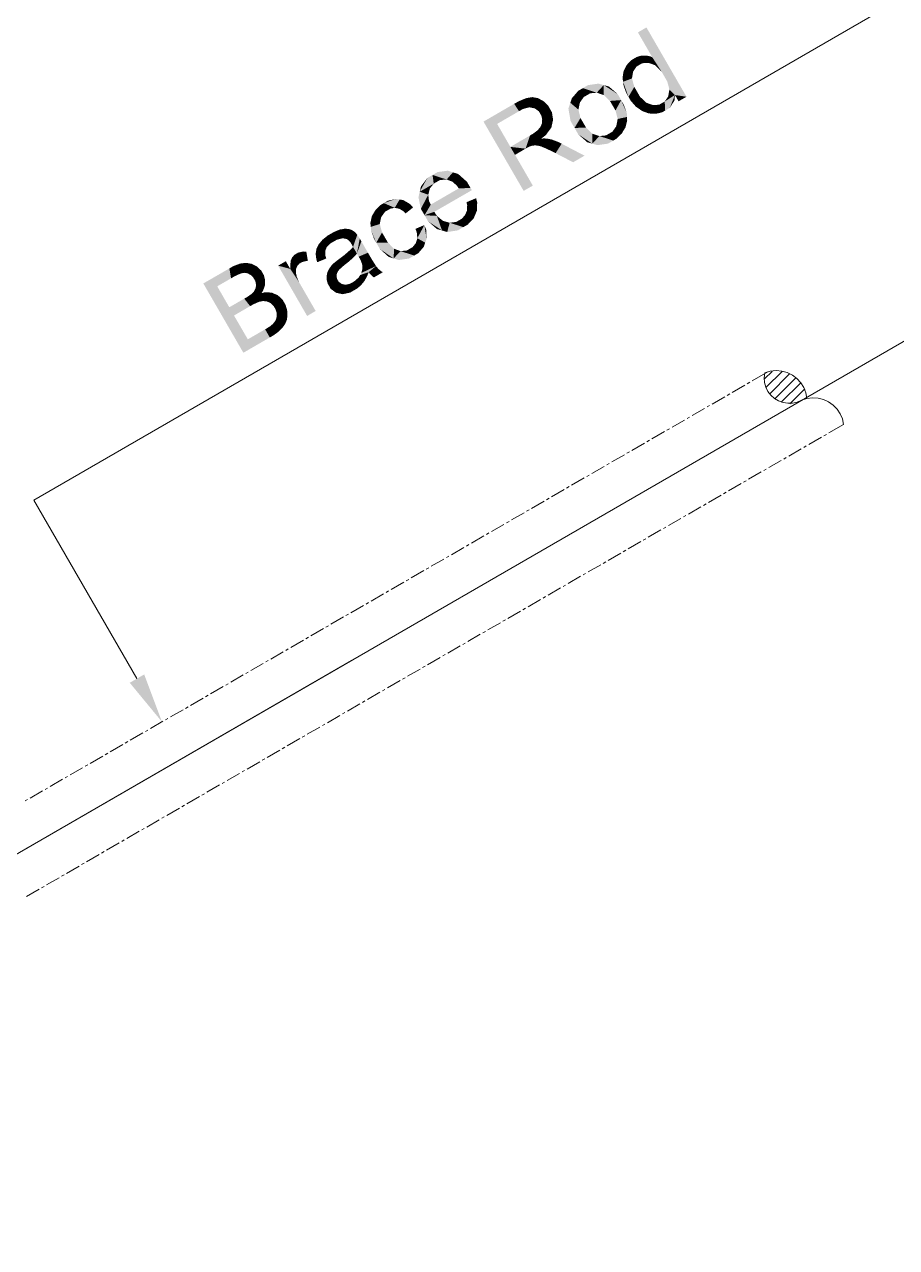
# Model space of a CAD drawing. Header units: millimetres. Extents: x 2 to 579, y 1 to 405.
# Drawn here: x 225.09 to 234.5, y 108.89 to 122.09 of the extents above; entities that cross this region are included whole.
import ezdxf

# ---------------------------------------------------------------- set-up
doc = ezdxf.new("R2010")
doc.units = ezdxf.units.MM
doc.linetypes.add('XKITLINE00', pattern=[0])
doc.layers.add('LinkedObject', color=7, linetype='Continuous', lineweight=0)

# ---------------------------------------------------------------- blocks, each defined once
blk = doc.blocks.new('*A4')
at = {"layer": 'LinkedObject'}
for color, points in [(7, [(231.804, 122.059), (231.867, 121.737), (231.712, 122.006)]), (7, [(231.804, 122.059), (231.968, 121.581), (231.867, 121.737)]), (7, [(231.968, 121.581), (231.804, 122.059), (232.236, 121.311)]), (7, [(231.674, 121.726), (231.697, 121.637), (231.641, 121.706)]), (7, [(231.699, 121.74), (231.759, 121.673), (231.674, 121.726)]), (7, [(231.674, 121.726), (231.759, 121.673), (231.727, 121.655)]), (7, [(231.697, 121.637), (231.674, 121.726), (231.727, 121.655)]), (7, [(231.748, 121.755), (231.759, 121.673), (231.699, 121.74)]), (7, [(231.773, 121.755), (231.759, 121.673), (231.748, 121.755)]), (7, [(231.773, 121.755), (231.827, 121.677), (231.759, 121.673)]), (7, [(231.799, 121.756), (231.827, 121.677), (231.773, 121.755)]), (7, [(231.845, 121.747), (231.827, 121.677), (231.799, 121.756)]), (7, [(231.867, 121.737), (231.827, 121.677), (231.845, 121.747)]), (7, [(231.827, 121.677), (231.867, 121.737), (231.863, 121.664)]), (7, [(231.863, 121.664), (231.867, 121.737), (231.9, 121.65)]), (7, [(231.867, 121.737), (231.968, 121.581), (231.9, 121.65)]), (7, [(231.557, 121.588), (231.654, 121.546), (231.546, 121.514)]), (7, [(231.66, 121.582), (231.557, 121.588), (231.574, 121.621)]), (7, [(231.654, 121.546), (231.557, 121.588), (231.66, 121.582)]), (7, [(231.591, 121.654), (231.697, 121.637), (231.574, 121.621)]), (7, [(231.574, 121.621), (231.697, 121.637), (231.66, 121.582)]), (7, [(231.641, 121.706), (231.697, 121.637), (231.591, 121.654)]), (7, [(231.287, 121.453), (231.118, 121.404), (231.174, 121.437)]), (7, [(231.343, 121.437), (231.118, 121.404), (231.287, 121.453)]), (7, [(231.546, 121.514), (231.654, 121.546), (231.552, 121.473)]), (7, [(231.552, 121.473), (231.654, 121.546), (231.648, 121.509)]), (7, [(231.648, 121.509), (231.61, 121.31), (231.552, 121.473)]), (7, [(231.552, 121.473), (231.61, 121.31), (231.557, 121.432)]), (7, [(231.673, 121.418), (231.61, 121.31), (231.648, 121.509)]), (7, [(231.968, 121.581), (232.236, 121.311), (232, 121.525)]), (7, [(232, 121.525), (232.236, 121.311), (232.029, 121.475)]), (7, [(232.029, 121.475), (232.236, 121.311), (232.052, 121.388)]), (7, [(231.118, 121.404), (230.983, 121.246), (231.068, 121.375)]), (7, [(231.128, 121.308), (230.983, 121.246), (231.118, 121.404)]), (7, [(231.068, 121.375), (230.983, 121.246), (231, 121.296)]), (7, [(231.268, 121.355), (231.118, 121.404), (231.343, 121.437)]), (7, [(231.118, 121.404), (231.196, 121.348), (231.163, 121.328)]), (7, [(231.196, 121.348), (231.118, 121.404), (231.268, 121.355)]), (7, [(231.128, 121.308), (231.118, 121.404), (231.163, 121.328)]), (7, [(231.268, 121.355), (231.343, 121.437), (231.306, 121.342)]), (7, [(231.343, 121.437), (231.344, 121.329), (231.306, 121.342)]), (7, [(231.494, 121.34), (231.343, 121.437), (231.4, 121.421)]), (7, [(231.531, 121.275), (231.343, 121.437), (231.494, 121.34)]), (7, [(231.41, 121.266), (231.343, 121.437), (231.531, 121.275)]), (7, [(231.344, 121.329), (231.343, 121.437), (231.41, 121.266)]), (7, [(231.557, 121.432), (231.61, 121.31), (231.586, 121.351)]), (7, [(231.61, 121.31), (231.673, 121.418), (231.704, 121.364)]), (7, [(231.734, 121.312), (231.61, 121.31), (231.704, 121.364)]), (7, [(232.001, 121.26), (232.111, 121.33), (232.006, 121.162)]), (7, [(232.038, 121.314), (232.111, 121.33), (232.001, 121.26)]), (7, [(232.006, 121.162), (232.111, 121.33), (232.056, 121.191)]), (7, [(232.111, 121.33), (232.038, 121.314), (232.045, 121.351)]), (7, [(232.052, 121.388), (232.111, 121.33), (232.045, 121.351)]), (7, [(232.052, 121.388), (232.236, 121.311), (232.111, 121.33)]), (7, [(232.056, 121.191), (232.111, 121.33), (232.109, 121.275)]), (7, [(232.111, 121.33), (232.236, 121.311), (232.151, 121.262)]), (7, [(230.429, 121.155), (230.046, 121.043), (230.377, 121.235)]), (7, [(230.541, 121.302), (230.377, 121.235), (230.509, 121.297)]), (7, [(230.541, 121.197), (230.377, 121.235), (230.541, 121.302)]), (7, [(230.509, 121.297), (230.377, 121.235), (230.427, 121.263)]), (7, [(230.377, 121.235), (230.471, 121.179), (230.429, 121.155)]), (7, [(230.471, 121.179), (230.377, 121.235), (230.541, 121.197)]), (7, [(230.573, 121.307), (230.57, 121.191), (230.541, 121.302)]), (7, [(230.541, 121.302), (230.57, 121.191), (230.541, 121.197)]), (7, [(230.57, 121.191), (230.573, 121.307), (230.6, 121.185)]), (7, [(230.665, 121.279), (230.573, 121.307), (230.635, 121.296)]), (7, [(230.6, 121.185), (230.573, 121.307), (230.665, 121.279)]), (7, [(230.665, 121.279), (230.644, 121.152), (230.6, 121.185)]), (7, [(230.695, 121.262), (230.644, 121.152), (230.665, 121.279)]), (7, [(230.744, 121.215), (230.644, 121.152), (230.695, 121.262)]), (7, [(230.761, 121.184), (230.644, 121.152), (230.744, 121.215)]), (7, [(230.983, 121.246), (231.028, 120.975), (230.962, 121.185)]), (7, [(231.086, 121.249), (230.983, 121.246), (231.128, 121.308)]), (7, [(230.983, 121.246), (231.086, 121.249), (231.078, 121.211)]), (7, [(231.07, 121.172), (231.028, 120.975), (230.983, 121.246)]), (7, [(231.07, 121.172), (230.983, 121.246), (231.078, 121.211)]), (7, [(231.41, 121.266), (231.531, 121.275), (231.439, 121.216)]), (7, [(231.531, 121.275), (231.47, 121.163), (231.439, 121.216)]), (7, [(231.47, 121.163), (231.531, 121.275), (231.493, 121.071)]), (7, [(231.493, 121.071), (231.531, 121.275), (231.595, 121.093)]), (7, [(231.593, 121.132), (231.531, 121.275), (231.561, 121.223)]), (7, [(231.595, 121.093), (231.531, 121.275), (231.593, 121.132)]), (7, [(231.61, 121.31), (231.734, 121.312), (231.634, 121.268)]), (7, [(231.634, 121.268), (231.734, 121.312), (231.691, 121.203)]), (7, [(231.691, 121.203), (231.734, 121.312), (231.725, 121.18)]), (7, [(231.725, 121.18), (231.734, 121.312), (231.801, 121.247)]), (7, [(231.801, 121.247), (231.829, 121.131), (231.725, 121.18)]), (7, [(231.838, 121.234), (231.829, 121.131), (231.801, 121.247)]), (7, [(231.829, 121.131), (231.838, 121.234), (231.866, 121.129)]), (7, [(231.866, 121.129), (231.838, 121.234), (231.875, 121.221)]), (7, [(231.875, 121.221), (232.006, 121.162), (231.866, 121.129)]), (7, [(231.941, 121.225), (232.006, 121.162), (231.875, 121.221)]), (7, [(232.006, 121.162), (231.941, 121.225), (231.971, 121.243)]), (7, [(232.001, 121.26), (232.006, 121.162), (231.971, 121.243)]), (7, [(230.193, 121.018), (230.046, 121.043), (230.429, 121.155)]), (7, [(230.644, 121.152), (230.761, 121.184), (230.659, 121.126)]), (7, [(230.761, 121.184), (230.67, 121.108), (230.659, 121.126)]), (7, [(230.67, 121.108), (230.761, 121.184), (230.679, 121.068)]), (7, [(230.679, 121.068), (230.787, 121.02), (230.678, 121.047)]), (7, [(230.679, 121.068), (230.761, 121.184), (230.787, 121.02)]), (7, [(230.797, 121.062), (230.761, 121.184), (230.784, 121.144)]), (7, [(230.787, 121.02), (230.761, 121.184), (230.797, 121.062)]), (7, [(230.962, 121.185), (231.028, 120.975), (230.985, 121.05)]), (7, [(231.092, 121.081), (231.028, 120.975), (231.07, 121.172)]), (7, [(231.028, 120.975), (231.092, 121.081), (231.123, 121.029)]), (7, [(231.595, 121.093), (231.486, 121.031), (231.493, 121.071)]), (7, [(231.596, 121.054), (231.486, 121.031), (231.595, 121.093)]), (7, [(231.725, 121.18), (231.829, 121.131), (231.758, 121.157)]), (7, [(231.866, 121.129), (232.006, 121.162), (231.904, 121.127)]), (7, [(231.904, 121.127), (232.006, 121.162), (231.974, 121.143)]), (7, [(230.336, 120.77), (230.479, 120.295), (230.046, 121.043)]), (7, [(230.046, 121.043), (230.193, 121.018), (230.336, 120.77)]), (7, [(230.631, 120.95), (230.669, 120.859), (230.582, 120.913)]), (7, [(230.646, 120.969), (230.787, 121.02), (230.631, 120.95)]), (7, [(230.778, 120.978), (230.631, 120.95), (230.787, 121.02)]), (7, [(230.718, 120.897), (230.631, 120.95), (230.778, 120.978)]), (7, [(230.669, 120.859), (230.631, 120.95), (230.718, 120.897)]), (7, [(230.661, 120.987), (230.787, 121.02), (230.646, 120.969)]), (7, [(230.787, 121.02), (230.661, 120.987), (230.677, 121.026)]), (7, [(230.678, 121.047), (230.787, 121.02), (230.677, 121.026)]), (7, [(231.153, 120.977), (231.028, 120.975), (231.123, 121.029)]), (7, [(231.153, 120.977), (231.22, 120.805), (231.028, 120.975)]), (7, [(231.028, 120.975), (231.22, 120.805), (231.068, 120.906)]), (7, [(231.22, 120.912), (231.22, 120.805), (231.153, 120.977)]), (7, [(231.436, 120.933), (231.446, 120.838), (231.402, 120.914)]), (7, [(231.557, 120.947), (231.436, 120.933), (231.478, 120.992)]), (7, [(231.537, 120.913), (231.436, 120.933), (231.557, 120.947)]), (7, [(231.481, 120.859), (231.436, 120.933), (231.537, 120.913)]), (7, [(231.446, 120.838), (231.436, 120.933), (231.481, 120.859)]), (7, [(231.486, 121.031), (231.578, 120.981), (231.478, 120.992)]), (7, [(231.478, 120.992), (231.578, 120.981), (231.557, 120.947)]), (7, [(231.578, 120.981), (231.486, 121.031), (231.596, 121.054)]), (7, [(230.5, 120.751), (230.336, 120.77), (230.548, 120.893)]), (7, [(230.5, 120.751), (230.548, 120.893), (230.519, 120.762)]), (7, [(230.519, 120.762), (230.548, 120.893), (230.548, 120.776)]), (7, [(230.599, 120.786), (230.548, 120.893), (230.582, 120.913)]), (7, [(230.548, 120.776), (230.548, 120.893), (230.557, 120.779)]), (7, [(230.557, 120.779), (230.548, 120.893), (230.57, 120.783)]), (7, [(230.57, 120.783), (230.548, 120.893), (230.599, 120.786)]), (7, [(230.599, 120.786), (230.582, 120.913), (230.614, 120.785)]), (7, [(230.582, 120.913), (230.669, 120.859), (230.614, 120.785)]), (7, [(230.614, 120.785), (230.669, 120.859), (230.629, 120.784)]), (7, [(230.669, 120.859), (230.669, 120.774), (230.629, 120.784)]), (7, [(230.694, 120.861), (230.669, 120.774), (230.669, 120.859)]), (7, [(230.669, 120.774), (230.694, 120.861), (230.693, 120.764)]), (7, [(230.693, 120.764), (230.694, 120.861), (230.717, 120.754)]), (7, [(230.75, 120.856), (230.694, 120.861), (230.734, 120.86)]), (7, [(230.717, 120.754), (230.694, 120.861), (230.75, 120.856)]), (7, [(230.75, 120.856), (230.783, 120.723), (230.717, 120.754)]), (7, [(230.783, 120.849), (230.783, 120.723), (230.75, 120.856)]), (7, [(230.853, 120.823), (230.783, 120.723), (230.783, 120.849)]), (7, [(230.783, 120.723), (230.853, 120.823), (230.824, 120.702)]), (7, [(230.824, 120.702), (230.853, 120.823), (230.889, 120.804)]), (7, [(230.824, 120.702), (230.889, 120.804), (231.013, 120.604)]), (7, [(231.013, 120.604), (230.889, 120.804), (231.136, 120.675)]), (7, [(231.068, 120.906), (231.22, 120.805), (231.164, 120.821)]), (7, [(231.22, 120.805), (231.22, 120.912), (231.258, 120.899)]), (7, [(231.296, 120.887), (231.22, 120.805), (231.258, 120.899)]), (7, [(231.296, 120.887), (231.446, 120.838), (231.22, 120.805)]), (7, [(231.22, 120.805), (231.446, 120.838), (231.276, 120.789)]), (7, [(231.276, 120.789), (231.446, 120.838), (231.389, 120.805)]), (7, [(231.368, 120.894), (231.446, 120.838), (231.296, 120.887)]), (7, [(231.446, 120.838), (231.368, 120.894), (231.402, 120.914)]), (7, [(230.336, 120.77), (230.386, 120.684), (230.479, 120.295)]), (7, [(230.386, 120.684), (230.336, 120.77), (230.5, 120.751)]), (7, [(230.479, 120.295), (230.386, 120.684), (230.578, 120.352)]), (7, [(229.496, 120.467), (229.358, 120.286), (229.44, 120.435)]), (7, [(229.509, 120.373), (229.358, 120.286), (229.496, 120.467)]), (7, [(229.44, 120.435), (229.358, 120.286), (229.371, 120.344)]), (7, [(229.661, 120.513), (229.496, 120.467), (229.551, 120.498)]), (7, [(229.716, 120.495), (229.496, 120.467), (229.661, 120.513)]), (7, [(229.648, 120.418), (229.496, 120.467), (229.716, 120.495)]), (7, [(229.496, 120.467), (229.576, 120.412), (229.541, 120.392)]), (7, [(229.576, 120.412), (229.496, 120.467), (229.648, 120.418)]), (7, [(229.509, 120.373), (229.496, 120.467), (229.541, 120.392)]), (7, [(229.648, 120.418), (229.716, 120.495), (229.685, 120.404)]), (7, [(229.716, 120.495), (229.709, 120.395), (229.685, 120.404)]), (7, [(229.709, 120.395), (229.716, 120.495), (229.756, 120.354)]), (7, [(229.867, 120.394), (229.716, 120.495), (229.772, 120.478)]), (7, [(229.756, 120.354), (229.716, 120.495), (229.867, 120.394)]), (7, [(229.756, 120.354), (229.867, 120.394), (229.779, 120.322)]), (7, [(229.906, 120.327), (229.779, 120.322), (229.867, 120.394)]), (7, [(229.358, 120.286), (229.37, 120.101), (229.344, 120.228)]), (7, [(229.468, 120.322), (229.358, 120.286), (229.509, 120.373)]), (7, [(229.459, 120.288), (229.358, 120.286), (229.468, 120.322)]), (7, [(229.358, 120.286), (229.459, 120.288), (229.45, 120.254)]), (7, [(229.45, 120.254), (229.37, 120.101), (229.358, 120.286)]), (7, [(229.908, 120.323), (229.41, 120.033), (229.906, 120.327)]), (7, [(229.477, 120.147), (229.906, 120.327), (229.41, 120.033)]), (7, [(229.915, 120.31), (229.41, 120.033), (229.908, 120.323)]), (7, [(229.919, 120.302), (229.41, 120.033), (229.915, 120.31)]), (7, [(229.515, 120.069), (229.41, 120.033), (229.919, 120.302)]), (7, [(229.779, 120.322), (229.906, 120.327), (229.477, 120.147)]), (7, [(228.936, 120.143), (228.984, 120.07), (228.881, 120.089)]), (7, [(228.971, 120.163), (228.984, 120.07), (228.936, 120.143)]), (7, [(229.1, 120.208), (228.971, 120.163), (229.015, 120.189)]), (7, [(229.141, 120.202), (228.971, 120.163), (229.1, 120.208)]), (7, [(229.088, 120.112), (228.971, 120.163), (229.141, 120.202)]), (7, [(228.971, 120.163), (229.041, 120.103), (229.018, 120.09)]), (7, [(229.041, 120.103), (228.971, 120.163), (229.088, 120.112)]), (7, [(228.984, 120.07), (228.971, 120.163), (229.018, 120.09)]), (7, [(229.088, 120.112), (229.141, 120.202), (229.112, 120.107)]), (7, [(229.141, 120.202), (229.136, 120.103), (229.112, 120.107)]), (7, [(229.136, 120.103), (229.141, 120.202), (229.183, 120.075)]), (7, [(229.254, 120.153), (229.141, 120.202), (229.182, 120.195)]), (7, [(229.286, 120.116), (229.141, 120.202), (229.254, 120.153)]), (7, [(229.183, 120.075), (229.141, 120.202), (229.286, 120.116)]), (7, [(229.458, 120.184), (229.37, 120.101), (229.45, 120.254)]), (7, [(229.37, 120.101), (229.458, 120.184), (229.477, 120.147)]), (7, [(229.477, 120.147), (229.41, 120.033), (229.37, 120.101)]), (7, [(229.966, 120.216), (229.87, 120.138), (229.863, 120.173)]), (7, [(229.866, 120.079), (229.966, 120.216), (229.974, 120.08)]), (7, [(229.87, 120.138), (229.966, 120.216), (229.866, 120.079)]), (7, [(229.974, 120.08), (229.966, 120.216), (229.978, 120.168)]), (7, [(228.841, 120.022), (228.934, 119.975), (228.825, 119.947)]), (7, [(228.942, 120.012), (228.841, 120.022), (228.861, 120.056)]), (7, [(228.934, 119.975), (228.841, 120.022), (228.942, 120.012)]), (7, [(228.881, 120.089), (228.984, 120.07), (228.861, 120.056)]), (7, [(228.861, 120.056), (228.984, 120.07), (228.942, 120.012)]), (7, [(229.183, 120.075), (229.286, 120.116), (229.205, 120.051)]), (7, [(229.543, 120.025), (229.41, 120.033), (229.515, 120.069)]), (7, [(229.41, 120.033), (229.598, 119.868), (229.448, 119.967)]), (7, [(229.543, 120.025), (229.598, 119.868), (229.41, 120.033)]), (7, [(229.608, 119.972), (229.598, 119.868), (229.543, 120.025)]), (7, [(229.81, 119.994), (229.957, 120.039), (229.829, 119.904)]), (7, [(229.846, 120.032), (229.957, 120.039), (229.81, 119.994)]), (7, [(229.829, 119.904), (229.957, 120.039), (229.876, 119.931)]), (7, [(229.856, 120.056), (229.974, 120.08), (229.846, 120.032)]), (7, [(229.957, 120.039), (229.846, 120.032), (229.974, 120.08)]), (7, [(229.866, 120.079), (229.974, 120.08), (229.856, 120.056)]), (7, [(229.876, 119.931), (229.957, 120.039), (229.94, 119.999)]), (7, [(228.522, 119.882), (228.4, 119.833), (228.496, 119.878)]), (7, [(228.527, 119.784), (228.4, 119.833), (228.522, 119.882)]), (7, [(228.496, 119.878), (228.4, 119.833), (228.435, 119.853)]), (7, [(228.593, 119.884), (228.522, 119.882), (228.549, 119.887)]), (7, [(228.61, 119.878), (228.522, 119.882), (228.593, 119.884)]), (7, [(228.527, 119.784), (228.522, 119.882), (228.553, 119.779)]), (7, [(228.553, 119.779), (228.522, 119.882), (228.573, 119.775)]), (7, [(228.522, 119.882), (228.609, 119.743), (228.573, 119.775)]), (7, [(228.61, 119.878), (228.609, 119.743), (228.522, 119.882)]), (7, [(228.627, 119.872), (228.609, 119.743), (228.61, 119.878)]), (7, [(228.66, 119.849), (228.609, 119.743), (228.627, 119.872)]), (7, [(228.825, 119.947), (228.934, 119.975), (228.83, 119.906)]), (7, [(228.83, 119.906), (228.934, 119.975), (228.927, 119.938)]), (7, [(228.927, 119.938), (228.889, 119.736), (228.83, 119.906)]), (7, [(228.83, 119.906), (228.889, 119.736), (228.834, 119.865)]), (7, [(228.951, 119.846), (228.889, 119.736), (228.927, 119.938)]), (7, [(229.408, 119.926), (229.326, 119.848), (229.311, 119.885)]), (7, [(229.326, 119.848), (229.408, 119.926), (229.332, 119.784)]), (7, [(229.332, 119.784), (229.408, 119.926), (229.417, 119.736)]), (7, [(229.432, 119.78), (229.408, 119.926), (229.428, 119.875)]), (7, [(229.417, 119.736), (229.408, 119.926), (229.432, 119.78)]), (7, [(229.448, 119.967), (229.598, 119.868), (229.542, 119.884)]), (7, [(229.598, 119.868), (229.608, 119.972), (229.654, 119.851)]), (7, [(229.645, 119.961), (229.654, 119.851), (229.608, 119.972)]), (7, [(229.681, 119.951), (229.654, 119.851), (229.645, 119.961)]), (7, [(229.681, 119.951), (229.829, 119.904), (229.654, 119.851)]), (7, [(229.654, 119.851), (229.829, 119.904), (229.769, 119.869)]), (7, [(229.751, 119.96), (229.829, 119.904), (229.681, 119.951)]), (7, [(229.785, 119.979), (229.829, 119.904), (229.751, 119.96)]), (7, [(229.81, 119.994), (229.829, 119.904), (229.785, 119.979)]), (7, [(228.288, 119.743), (228.357, 119.692), (228.267, 119.718)]), (7, [(228.365, 119.813), (228.288, 119.743), (228.309, 119.768)]), (7, [(228.399, 119.731), (228.288, 119.743), (228.365, 119.813)]), (7, [(228.357, 119.692), (228.288, 119.743), (228.399, 119.731)]), (7, [(228.4, 119.833), (228.466, 119.769), (228.365, 119.813)]), (7, [(228.399, 119.731), (228.365, 119.813), (228.431, 119.749)]), (7, [(228.431, 119.749), (228.365, 119.813), (228.466, 119.769)]), (7, [(228.466, 119.769), (228.4, 119.833), (228.527, 119.784)]), (7, [(228.675, 119.832), (228.609, 119.743), (228.66, 119.849)]), (7, [(228.609, 119.743), (228.675, 119.832), (228.684, 119.822)]), (7, [(228.609, 119.743), (228.684, 119.822), (228.625, 119.715)]), (7, [(228.625, 119.715), (228.684, 119.822), (228.626, 119.712)]), (7, [(228.626, 119.712), (228.684, 119.822), (228.633, 119.7)]), (7, [(228.633, 119.7), (228.684, 119.822), (228.638, 119.69)]), (7, [(228.638, 119.69), (228.684, 119.822), (228.68, 119.619)]), (7, [(228.711, 119.781), (228.68, 119.619), (228.684, 119.822)]), (7, [(228.728, 119.75), (228.68, 119.619), (228.711, 119.781)]), (7, [(228.728, 119.75), (228.699, 119.585), (228.68, 119.619)]), (7, [(228.799, 119.628), (228.699, 119.585), (228.728, 119.75)]), (7, [(228.834, 119.865), (228.889, 119.736), (228.864, 119.779)]), (7, [(228.889, 119.736), (228.951, 119.846), (228.982, 119.793)]), (7, [(229.014, 119.738), (228.889, 119.736), (228.982, 119.793)]), (7, [(229.014, 119.738), (229.077, 119.566), (228.889, 119.736)]), (7, [(228.889, 119.736), (229.077, 119.566), (228.928, 119.668)]), (7, [(229.08, 119.671), (229.077, 119.566), (229.014, 119.738)]), (7, [(229.28, 119.687), (229.417, 119.736), (229.298, 119.597)]), (7, [(229.315, 119.73), (229.417, 119.736), (229.28, 119.687)]), (7, [(229.298, 119.597), (229.417, 119.736), (229.342, 119.622)]), (7, [(229.417, 119.736), (229.315, 119.73), (229.324, 119.757)]), (7, [(229.332, 119.784), (229.417, 119.736), (229.324, 119.757)]), (7, [(229.342, 119.622), (229.417, 119.736), (229.402, 119.692)]), (7, [(228.007, 119.606), (228.073, 119.518), (227.983, 119.58)]), (7, [(228.023, 119.615), (228.073, 119.518), (228.007, 119.606)]), (7, [(228.102, 119.641), (228.023, 119.615), (228.046, 119.629)]), (7, [(228.134, 119.64), (228.023, 119.615), (228.102, 119.641)]), (7, [(228.129, 119.537), (228.023, 119.615), (228.134, 119.64)]), (7, [(228.023, 119.615), (228.09, 119.527), (228.073, 119.518)]), (7, [(228.09, 119.527), (228.023, 119.615), (228.129, 119.537)]), (7, [(228.129, 119.537), (228.134, 119.64), (228.151, 119.537)]), (7, [(228.239, 119.642), (228.252, 119.525), (228.235, 119.616)]), (7, [(228.235, 119.616), (228.252, 119.525), (228.242, 119.558)]), (7, [(228.348, 119.672), (228.239, 119.642), (228.357, 119.692)]), (7, [(228.243, 119.668), (228.357, 119.692), (228.239, 119.642)]), (7, [(228.34, 119.651), (228.239, 119.642), (228.348, 119.672)]), (7, [(228.34, 119.651), (228.252, 119.525), (228.239, 119.642)]), (7, [(228.267, 119.718), (228.357, 119.692), (228.243, 119.668)]), (7, [(228.34, 119.598), (228.252, 119.525), (228.34, 119.651)]), (7, [(228.545, 119.603), (228.596, 119.534), (228.493, 119.564)]), (7, [(228.617, 119.666), (228.68, 119.619), (228.545, 119.603)]), (7, [(228.545, 119.603), (228.68, 119.619), (228.596, 119.534)]), (7, [(228.596, 119.534), (228.68, 119.619), (228.661, 119.594)]), (7, [(228.638, 119.69), (228.68, 119.619), (228.617, 119.666)]), (7, [(228.799, 119.628), (228.717, 119.555), (228.699, 119.585)]), (7, [(228.717, 119.555), (228.799, 119.628), (228.736, 119.504)]), (7, [(228.736, 119.504), (228.799, 119.628), (228.836, 119.564)]), (7, [(228.928, 119.668), (229.077, 119.566), (229.022, 119.583)]), (7, [(229.077, 119.566), (229.08, 119.671), (229.115, 119.658)]), (7, [(229.151, 119.645), (229.077, 119.566), (229.115, 119.658)]), (7, [(229.151, 119.645), (229.298, 119.597), (229.077, 119.566)]), (7, [(229.219, 119.652), (229.298, 119.597), (229.151, 119.645)]), (7, [(229.298, 119.597), (229.219, 119.652), (229.253, 119.672)]), (7, [(229.28, 119.687), (229.298, 119.597), (229.253, 119.672)]), (7, [(227.346, 119.483), (227.423, 119.402), (227.304, 119.458)]), (7, [(227.422, 119.511), (227.423, 119.402), (227.346, 119.483)]), (7, [(227.462, 119.411), (227.422, 119.511), (227.454, 119.515)]), (7, [(227.423, 119.402), (227.422, 119.511), (227.442, 119.407)]), (7, [(227.442, 119.407), (227.422, 119.511), (227.462, 119.411)]), (7, [(227.487, 119.518), (227.499, 119.406), (227.454, 119.515)]), (7, [(227.454, 119.515), (227.499, 119.406), (227.462, 119.411)]), (7, [(227.548, 119.507), (227.499, 119.406), (227.487, 119.518)]), (7, [(227.576, 119.492), (227.499, 119.406), (227.548, 119.507)]), (7, [(227.499, 119.406), (227.576, 119.492), (227.516, 119.397)]), (7, [(227.576, 119.492), (227.533, 119.388), (227.516, 119.397)]), (7, [(227.533, 119.388), (227.576, 119.492), (227.561, 119.361)]), (7, [(227.561, 119.361), (227.576, 119.492), (227.662, 119.41)]), (7, [(227.647, 119.436), (227.576, 119.492), (227.604, 119.477)]), (7, [(227.662, 119.41), (227.576, 119.492), (227.647, 119.436)]), (7, [(227.961, 119.453), (227.83, 119.488), (227.913, 119.536)]), (7, [(227.83, 119.488), (227.961, 119.453), (228.143, 118.945)]), (7, [(227.967, 119.546), (227.961, 119.453), (227.96, 119.491)]), (7, [(227.975, 119.563), (227.961, 119.453), (227.967, 119.546)]), (7, [(228.058, 119.509), (227.961, 119.453), (227.975, 119.563)]), (7, [(228.036, 119.484), (227.961, 119.453), (228.058, 119.509)]), (7, [(228.03, 119.468), (227.961, 119.453), (228.036, 119.484)]), (7, [(227.983, 119.58), (228.073, 119.518), (227.975, 119.563)]), (7, [(227.975, 119.563), (228.073, 119.518), (228.058, 119.509)]), (7, [(228.252, 119.525), (228.34, 119.598), (228.349, 119.565)]), (7, [(228.404, 119.488), (228.472, 119.421), (228.38, 119.454)]), (7, [(228.419, 119.503), (228.472, 119.421), (228.404, 119.488)]), (7, [(228.431, 119.515), (228.49, 119.445), (228.419, 119.503)]), (7, [(228.472, 119.421), (228.419, 119.503), (228.481, 119.433)]), (7, [(228.481, 119.433), (228.419, 119.503), (228.49, 119.445)]), (7, [(228.468, 119.545), (228.524, 119.477), (228.431, 119.515)]), (7, [(228.431, 119.515), (228.524, 119.477), (228.49, 119.445)]), (7, [(228.493, 119.564), (228.55, 119.498), (228.468, 119.545)]), (7, [(228.468, 119.545), (228.55, 119.498), (228.524, 119.477)]), (7, [(228.493, 119.564), (228.596, 119.534), (228.55, 119.498)]), (7, [(228.886, 119.484), (228.807, 119.418), (228.714, 119.386)]), (7, [(228.728, 119.409), (228.886, 119.484), (228.714, 119.386)]), (7, [(228.728, 119.409), (228.836, 119.564), (228.886, 119.484)]), (7, [(228.74, 119.459), (228.836, 119.564), (228.728, 119.409)]), (7, [(228.836, 119.564), (228.738, 119.485), (228.736, 119.504)]), (7, [(228.738, 119.485), (228.836, 119.564), (228.74, 119.459)]), (7, [(228.807, 119.418), (228.886, 119.484), (228.82, 119.4)]), (7, [(228.82, 119.4), (228.886, 119.484), (228.899, 119.469)]), (7, [(229.077, 119.566), (229.298, 119.597), (229.132, 119.549)]), (7, [(229.132, 119.549), (229.298, 119.597), (229.242, 119.565)]), (7, [(227.322, 119.351), (227.023, 119.296), (227.304, 119.458)]), (7, [(227.173, 119.265), (227.023, 119.296), (227.322, 119.351)]), (7, [(227.304, 119.458), (227.423, 119.402), (227.363, 119.375)]), (7, [(227.322, 119.351), (227.304, 119.458), (227.363, 119.375)]), (7, [(227.662, 119.41), (227.572, 119.342), (227.561, 119.361)]), (7, [(227.572, 119.342), (227.662, 119.41), (227.583, 119.323)]), (7, [(227.583, 119.323), (227.662, 119.41), (227.592, 119.284)]), (7, [(227.592, 119.284), (227.662, 119.41), (227.689, 119.305)]), (7, [(227.689, 119.333), (227.662, 119.41), (227.676, 119.386)]), (7, [(227.689, 119.305), (227.662, 119.41), (227.689, 119.333)]), (7, [(228.023, 119.452), (227.961, 119.453), (228.03, 119.468)]), (7, [(228.055, 119.311), (228.235, 118.999), (227.961, 119.453)]), (7, [(228.055, 119.311), (227.961, 119.453), (228.031, 119.369)]), (7, [(228.031, 119.369), (227.961, 119.453), (228.025, 119.398)]), (7, [(228.025, 119.398), (227.961, 119.453), (228.021, 119.417)]), (7, [(228.021, 119.417), (227.961, 119.453), (228.023, 119.452)]), (7, [(228.143, 118.945), (227.961, 119.453), (228.235, 118.999)]), (7, [(228.362, 119.417), (228.462, 119.382), (228.353, 119.377)]), (7, [(228.353, 119.377), (228.462, 119.382), (228.354, 119.355)]), (7, [(228.354, 119.355), (228.462, 119.382), (228.461, 119.369)]), (7, [(228.461, 119.369), (228.378, 119.272), (228.354, 119.355)]), (7, [(228.354, 119.355), (228.378, 119.272), (228.354, 119.333)]), (7, [(228.463, 119.396), (228.362, 119.417), (228.371, 119.435)]), (7, [(228.462, 119.382), (228.362, 119.417), (228.463, 119.396)]), (7, [(228.38, 119.454), (228.472, 119.421), (228.371, 119.435)]), (7, [(228.371, 119.435), (228.472, 119.421), (228.463, 119.396)]), (7, [(228.467, 119.343), (228.378, 119.272), (228.461, 119.369)]), (7, [(228.378, 119.272), (228.467, 119.343), (228.474, 119.331)]), (7, [(228.743, 119.3), (228.659, 119.324), (228.7, 119.362)]), (7, [(228.807, 119.418), (228.7, 119.362), (228.714, 119.386)]), (7, [(228.793, 119.381), (228.7, 119.362), (228.807, 119.418)]), (7, [(228.762, 119.322), (228.7, 119.362), (228.793, 119.381)]), (7, [(228.743, 119.3), (228.7, 119.362), (228.762, 119.322)]), (7, [(228.899, 119.469), (228.848, 119.372), (228.82, 119.4)]), (7, [(228.911, 119.454), (228.848, 119.372), (228.899, 119.469)]), (7, [(228.911, 119.454), (228.864, 119.362), (228.848, 119.372)]), (7, [(228.942, 119.428), (228.864, 119.362), (228.911, 119.454)]), (7, [(228.864, 119.362), (228.942, 119.428), (228.96, 119.417)]), (7, [(227.023, 119.296), (227.354, 118.95), (227.455, 118.548)]), (7, [(227.303, 119.039), (227.354, 118.95), (227.023, 119.296)]), (7, [(227.023, 119.296), (227.173, 119.265), (227.303, 119.039)]), (7, [(227.555, 119.196), (227.668, 119.219), (227.543, 119.183)]), (7, [(227.65, 119.191), (227.543, 119.183), (227.668, 119.219)]), (7, [(227.571, 119.212), (227.668, 119.219), (227.555, 119.196)]), (7, [(227.588, 119.247), (227.668, 119.219), (227.571, 119.212)]), (7, [(227.689, 119.305), (227.588, 119.247), (227.592, 119.284)]), (7, [(227.688, 119.276), (227.588, 119.247), (227.689, 119.305)]), (7, [(227.668, 119.219), (227.588, 119.247), (227.688, 119.276)]), (7, [(228.354, 119.333), (228.378, 119.272), (228.366, 119.292)]), (7, [(228.485, 119.313), (228.378, 119.272), (228.474, 119.331)]), (7, [(228.378, 119.272), (228.485, 119.313), (228.397, 119.238)]), (7, [(228.397, 119.238), (228.485, 119.313), (228.454, 119.196)]), (7, [(228.454, 119.196), (228.485, 119.313), (228.49, 119.188)]), (7, [(228.49, 119.188), (228.485, 119.313), (228.517, 119.29)]), (7, [(228.517, 119.29), (228.527, 119.18), (228.49, 119.188)]), (7, [(228.538, 119.286), (228.527, 119.18), (228.517, 119.29)]), (7, [(228.559, 119.282), (228.527, 119.18), (228.538, 119.286)]), (7, [(228.527, 119.18), (228.559, 119.282), (228.608, 119.198)]), (7, [(228.652, 119.224), (228.559, 119.282), (228.606, 119.293)]), (7, [(228.608, 119.198), (228.559, 119.282), (228.652, 119.224)]), (7, [(228.633, 119.308), (228.679, 119.239), (228.606, 119.293)]), (7, [(228.606, 119.293), (228.679, 119.239), (228.652, 119.224)]), (7, [(228.659, 119.324), (228.679, 119.239), (228.633, 119.308)]), (7, [(228.725, 119.277), (228.659, 119.324), (228.743, 119.3)]), (7, [(228.679, 119.239), (228.659, 119.324), (228.725, 119.277)]), (7, [(227.528, 119.051), (227.303, 119.039), (227.465, 119.132)]), (7, [(227.563, 119.071), (227.465, 119.132), (227.498, 119.151)]), (7, [(227.528, 119.051), (227.465, 119.132), (227.563, 119.071)]), (7, [(227.498, 119.151), (227.65, 119.191), (227.563, 119.071)]), (7, [(227.543, 119.183), (227.65, 119.191), (227.498, 119.151)]), (7, [(227.563, 119.071), (227.65, 119.191), (227.622, 119.097)]), (7, [(227.65, 119.191), (227.667, 119.106), (227.622, 119.097)]), (7, [(227.761, 119.197), (227.65, 119.191), (227.689, 119.201)]), (7, [(227.709, 119.102), (227.65, 119.191), (227.761, 119.197)]), (7, [(227.667, 119.106), (227.65, 119.191), (227.709, 119.102)]), (7, [(227.709, 119.102), (227.761, 119.197), (227.729, 119.093)]), (7, [(227.729, 119.093), (227.761, 119.197), (227.749, 119.083)]), (7, [(227.749, 119.083), (227.761, 119.197), (227.793, 119.183)]), (7, [(227.793, 119.183), (227.781, 119.053), (227.749, 119.083)]), (7, [(227.825, 119.17), (227.781, 119.053), (227.793, 119.183)]), (7, [(227.876, 119.124), (227.781, 119.053), (227.825, 119.17)]), (7, [(227.895, 119.091), (227.781, 119.053), (227.876, 119.124)]), (7, [(227.781, 119.053), (227.895, 119.091), (227.793, 119.032)]), (7, [(227.895, 119.091), (227.803, 119.014), (227.793, 119.032)]), (7, [(227.803, 119.014), (227.895, 119.091), (227.814, 118.979)]), (7, [(227.814, 118.979), (227.895, 119.091), (227.929, 118.98)]), (7, [(227.927, 119.009), (227.895, 119.091), (227.91, 119.065)]), (7, [(227.929, 118.98), (227.895, 119.091), (227.927, 119.009)]), (7, [(227.354, 118.95), (227.303, 119.039), (227.528, 119.051)]), (7, [(227.455, 118.548), (227.354, 118.95), (227.503, 118.693)]), (7, [(227.815, 118.943), (227.924, 118.901), (227.808, 118.911)]), (7, [(227.929, 118.98), (227.815, 118.943), (227.814, 118.979)]), (7, [(227.931, 118.951), (227.815, 118.943), (227.929, 118.98)]), (7, [(227.924, 118.901), (227.815, 118.943), (227.931, 118.951)]), (7, [(227.714, 118.815), (227.776, 118.733), (227.69, 118.801)]), (7, [(227.746, 118.836), (227.833, 118.774), (227.714, 118.815)]), (7, [(227.714, 118.815), (227.833, 118.774), (227.776, 118.733)]), (7, [(227.755, 118.844), (227.833, 118.774), (227.746, 118.836)]), (7, [(227.854, 118.795), (227.755, 118.844), (227.771, 118.857)]), (7, [(227.833, 118.774), (227.755, 118.844), (227.854, 118.795)]), (7, [(227.793, 118.883), (227.905, 118.857), (227.771, 118.857)]), (7, [(227.771, 118.857), (227.905, 118.857), (227.854, 118.795)]), (7, [(227.914, 118.879), (227.793, 118.883), (227.808, 118.911)]), (7, [(227.905, 118.857), (227.793, 118.883), (227.914, 118.879)]), (7, [(227.808, 118.911), (227.924, 118.901), (227.914, 118.879)]), (7, [(227.854, 118.795), (227.905, 118.857), (227.875, 118.815)]), (7, [(227.503, 118.693), (227.74, 118.713), (227.455, 118.548)]), (7, [(227.69, 118.801), (227.74, 118.713), (227.503, 118.693)]), (7, [(227.69, 118.801), (227.776, 118.733), (227.74, 118.713)]), (6, [(226.229, 114.986), (226.385, 115.076), (226.577, 114.564)])]:
    blk.add_hatch(color=color, dxfattribs=at).paths.add_polyline_path(points, flags=17)
at = {"layer": 'LinkedObject', "color": 6, "linetype": 'XKITLINE00', "lineweight": 0}
for p, q in [((225.193, 116.958), (234.353, 122.252)), ((222.934, 111.939), (237.755, 120.505)), ((226.307, 115.031), (225.193, 116.958))]:
    blk.add_line(p, q, dxfattribs=at)
at = {"layer": 'LinkedObject', "color": 9, "linetype": 'XKITLINE00', "lineweight": 0}
for p, q in [((232.945, 118.244), (233.114, 118.342)), ((232.729, 118.119), (232.864, 118.198)), ((232.891, 118.213), (232.918, 118.229)), ((232.513, 117.994), (232.648, 118.072)), ((232.675, 118.088), (232.702, 118.104)), ((232.296, 117.869), (232.431, 117.947)), ((232.458, 117.963), (232.485, 117.979)), ((232.08, 117.744), (232.215, 117.822)), ((232.242, 117.838), (232.269, 117.854)), ((233.772, 117.683), (233.931, 117.775)), ((231.863, 117.619), (231.998, 117.697)), ((232.025, 117.713), (232.053, 117.728)), ((233.556, 117.558), (233.691, 117.636)), ((233.718, 117.652), (233.745, 117.667)), ((231.647, 117.494), (231.782, 117.572)), ((231.809, 117.588), (231.836, 117.603)), ((233.339, 117.433), (233.475, 117.511)), ((233.502, 117.526), (233.529, 117.542)), ((231.43, 117.369), (231.566, 117.447)), ((231.593, 117.463), (231.62, 117.478)), ((233.123, 117.308), (233.258, 117.386)), ((233.285, 117.401), (233.312, 117.417)), ((231.16, 117.212), (231.187, 117.228)), ((231.214, 117.244), (231.349, 117.322)), ((231.376, 117.337), (231.403, 117.353)), ((232.906, 117.182), (233.042, 117.261)), ((233.069, 117.276), (233.096, 117.292)), ((230.943, 117.087), (230.97, 117.103)), ((230.997, 117.119), (231.133, 117.197)), ((232.69, 117.057), (232.825, 117.136)), ((232.852, 117.151), (232.879, 117.167)), ((230.727, 116.962), (230.754, 116.978)), ((230.781, 116.993), (230.916, 117.072)), ((232.474, 116.932), (232.609, 117.01)), ((232.636, 117.026), (232.663, 117.042)), ((230.51, 116.837), (230.537, 116.853)), ((230.564, 116.868), (230.7, 116.947)), ((232.257, 116.807), (232.392, 116.885)), ((232.419, 116.901), (232.447, 116.917)), ((230.294, 116.712), (230.321, 116.728)), ((230.348, 116.743), (230.483, 116.821)), ((232.041, 116.682), (232.176, 116.76)), ((232.203, 116.776), (232.23, 116.792)), ((229.915, 116.493), (230.05, 116.571)), ((230.077, 116.587), (230.105, 116.603)), ((230.132, 116.618), (230.267, 116.696)), ((231.824, 116.557), (231.96, 116.635)), ((231.987, 116.651), (232.014, 116.666)), ((229.699, 116.368), (229.834, 116.446)), ((229.861, 116.462), (229.888, 116.477)), ((231.608, 116.432), (231.743, 116.51)), ((231.77, 116.526), (231.797, 116.541)), ((229.482, 116.243), (229.618, 116.321)), ((229.645, 116.337), (229.672, 116.352)), ((231.391, 116.307), (231.527, 116.385)), ((231.554, 116.401), (231.581, 116.416)), ((229.266, 116.118), (229.401, 116.196)), ((229.428, 116.212), (229.455, 116.227)), ((231.175, 116.182), (231.31, 116.26)), ((231.337, 116.275), (231.364, 116.291)), ((229.049, 115.993), (229.185, 116.071)), ((229.212, 116.086), (229.239, 116.102)), ((230.904, 116.025), (230.931, 116.041)), ((230.958, 116.057), (231.094, 116.135)), ((231.121, 116.15), (231.148, 116.166)), ((228.833, 115.868), (228.968, 115.946)), ((228.995, 115.961), (229.022, 115.977)), ((230.688, 115.9), (230.715, 115.916)), ((230.742, 115.931), (230.877, 116.01)), ((228.616, 115.742), (228.752, 115.821)), ((228.779, 115.836), (228.806, 115.852)), ((230.471, 115.775), (230.498, 115.791)), ((230.526, 115.806), (230.661, 115.885)), ((228.4, 115.617), (228.535, 115.696)), ((228.562, 115.711), (228.589, 115.727)), ((230.255, 115.65), (230.282, 115.666)), ((230.309, 115.681), (230.444, 115.759)), ((228.184, 115.492), (228.319, 115.57)), ((228.346, 115.586), (228.373, 115.602)), ((230.039, 115.525), (230.066, 115.541)), ((230.093, 115.556), (230.228, 115.634)), ((227.967, 115.367), (228.102, 115.445)), ((228.129, 115.461), (228.156, 115.477)), ((229.66, 115.306), (229.795, 115.384)), ((229.822, 115.4), (229.849, 115.415)), ((229.876, 115.431), (230.011, 115.509)), ((227.751, 115.242), (227.886, 115.32)), ((227.913, 115.336), (227.94, 115.352)), ((229.443, 115.181), (229.579, 115.259)), ((229.606, 115.275), (229.633, 115.29)), ((228.62, 115.225), (217.66, 108.89)), ((227.534, 115.117), (227.669, 115.195)), ((227.697, 115.211), (227.724, 115.226)), ((229.227, 115.056), (229.362, 115.134)), ((229.389, 115.15), (229.416, 115.165)), ((227.318, 114.992), (227.453, 115.07)), ((227.48, 115.086), (227.507, 115.101)), ((229.01, 114.931), (229.146, 115.009)), ((229.173, 115.024), (229.2, 115.04)), ((227.047, 114.835), (227.074, 114.851)), ((227.101, 114.867), (227.237, 114.945)), ((227.264, 114.961), (227.291, 114.976)), ((228.794, 114.806), (228.929, 114.884)), ((228.956, 114.899), (228.983, 114.915)), ((226.831, 114.71), (226.858, 114.726)), ((226.885, 114.742), (227.02, 114.82)), ((228.577, 114.68), (228.713, 114.759)), ((228.74, 114.774), (228.767, 114.79)), ((226.614, 114.585), (226.641, 114.601)), ((226.668, 114.617), (226.804, 114.695)), ((228.361, 114.555), (228.496, 114.634)), ((228.523, 114.649), (228.55, 114.665)), ((226.398, 114.46), (226.425, 114.476)), ((226.452, 114.491), (226.587, 114.57)), ((228.145, 114.43), (228.28, 114.508)), ((228.307, 114.524), (228.334, 114.54)), ((226.181, 114.335), (226.208, 114.351)), ((226.235, 114.366), (226.371, 114.445)), ((227.928, 114.305), (228.063, 114.383)), ((228.09, 114.399), (228.118, 114.415)), ((225.803, 114.116), (225.938, 114.194)), ((225.965, 114.21), (225.992, 114.226)), ((226.019, 114.241), (226.154, 114.319)), ((227.712, 114.18), (227.847, 114.258)), ((227.874, 114.274), (227.901, 114.29)), ((225.586, 113.991), (225.721, 114.069)), ((225.748, 114.085), (225.776, 114.101)), ((227.495, 114.055), (227.631, 114.133)), ((227.658, 114.149), (227.685, 114.164)), ((225.37, 113.866), (225.505, 113.944)), ((225.532, 113.96), (225.559, 113.975)), ((227.279, 113.93), (227.414, 114.008)), ((227.441, 114.024), (227.468, 114.039)), ((225.153, 113.741), (225.289, 113.819)), ((225.316, 113.835), (225.343, 113.85)), ((227.062, 113.805), (227.198, 113.883)), ((227.225, 113.899), (227.252, 113.914)), ((225.099, 113.71), (225.126, 113.725)), ((226.792, 113.648), (226.819, 113.664)), ((226.846, 113.68), (226.981, 113.758)), ((227.008, 113.773), (227.035, 113.789)), ((226.575, 113.523), (226.602, 113.539)), ((226.629, 113.555), (226.765, 113.633)), ((226.359, 113.398), (226.386, 113.414)), ((226.413, 113.429), (226.548, 113.508)), ((226.142, 113.273), (226.17, 113.289)), ((226.197, 113.304), (226.332, 113.383)), ((225.926, 113.148), (225.953, 113.164)), ((225.98, 113.179), (226.115, 113.257)), ((225.547, 112.929), (225.682, 113.007)), ((225.71, 113.023), (225.737, 113.039)), ((225.764, 113.054), (225.899, 113.132)), ((225.331, 112.804), (225.466, 112.882)), ((225.493, 112.898), (225.52, 112.913)), ((225.114, 112.679), (225.25, 112.757)), ((225.277, 112.773), (225.304, 112.788))]:
    blk.add_line(p, q, dxfattribs=at)
at = {"layer": 'LinkedObject', "color": 3, "linetype": 'XKITLINE00', "lineweight": 0}
for p, q in [((233.081, 118.331), (233.075, 118.279)), ((233.14, 118.349), (233.081, 118.331)), ((233.202, 118.355), (233.14, 118.349)), ((233.263, 118.35), (233.202, 118.355)), ((233.323, 118.334), (233.263, 118.35)), ((233.378, 118.307), (233.323, 118.334)), ((233.428, 118.27), (233.378, 118.307)), ((233.075, 118.279), (233.079, 118.228)), ((233.079, 118.228), (233.092, 118.178)), ((233.092, 118.178), (233.115, 118.131)), ((233.47, 118.225), (233.428, 118.27)), ((233.503, 118.172), (233.47, 118.225)), ((233.525, 118.115), (233.503, 118.172)), ((233.115, 118.131), (233.146, 118.09)), ((233.146, 118.09), (233.185, 118.055)), ((233.185, 118.055), (233.229, 118.029)), ((233.229, 118.029), (233.278, 118.011)), ((233.431, 118.016), (233.478, 118.036)), ((233.536, 118.054), (233.478, 118.036)), ((233.536, 118.054), (233.525, 118.115)), ((233.596, 118.061), (233.536, 118.054)), ((233.656, 118.057), (233.596, 118.061)), ((233.714, 118.042), (233.656, 118.057)), ((233.769, 118.017), (233.714, 118.042)), ((233.278, 118.011), (233.329, 118.003)), ((233.329, 118.003), (233.38, 118.004)), ((233.38, 118.004), (233.431, 118.016)), ((233.818, 117.982), (233.769, 118.017)), ((233.86, 117.939), (233.818, 117.982)), ((233.894, 117.889), (233.86, 117.939)), ((233.918, 117.833), (233.894, 117.889)), ((233.931, 117.775), (233.918, 117.833))]:
    blk.add_line(p, q, dxfattribs=at)
at = {"layer": 'LinkedObject', "color": 1, "linetype": 'XKITLINE00', "lineweight": 0}
for p, q in [((233.079, 118.267), (233.159, 118.347)), ((233.096, 118.175), (233.267, 118.346)), ((233.134, 118.105), (233.349, 118.321)), ((233.189, 118.051), (233.416, 118.279)), ((233.259, 118.014), (233.47, 118.225)), ((233.352, 117.998), (233.512, 118.157))]:
    blk.add_line(p, q, dxfattribs=at)

msp = doc.modelspace()

# ---------------------------------------------------------------- block references
at = {"lineweight": 0}
msp.add_blockref('*A4', (0, 0), dxfattribs=at)

doc.saveas('drawing.dxf')
